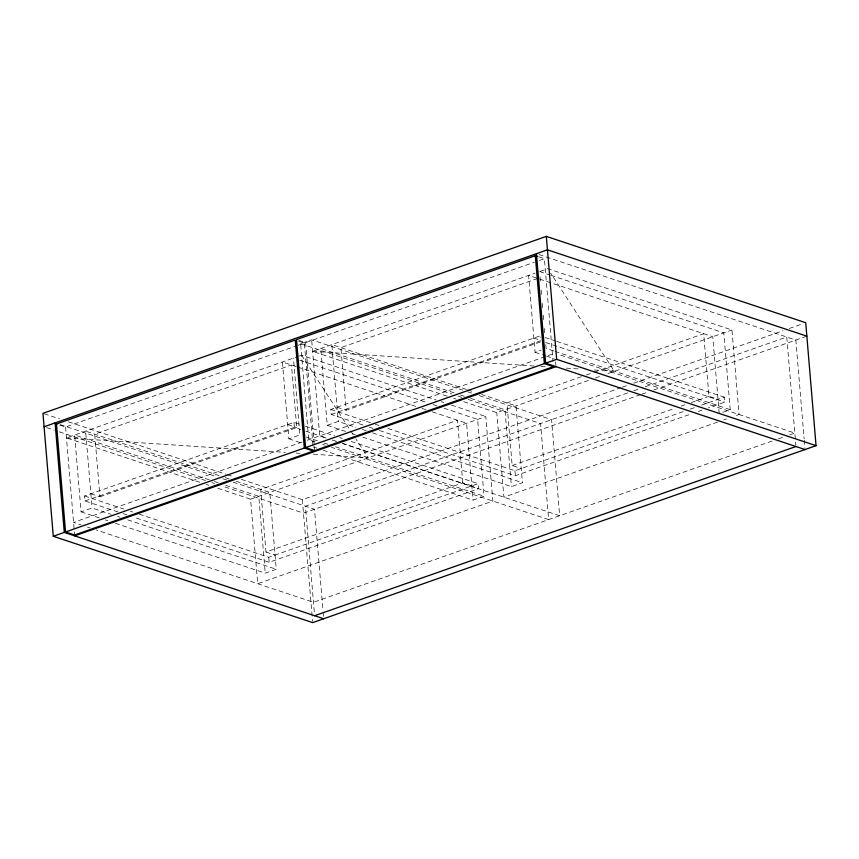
<?xml version="1.0" encoding="UTF-8"?>
<svg xmlns="http://www.w3.org/2000/svg" width="859" height="859" viewBox="0 0 859 859"><rect width="100%" height="100%" fill="white"/><g stroke="black" fill="none" stroke-linecap="round" stroke-linejoin="round"><path stroke-width="0.64" stroke-dasharray="4.29 3.22" d="M315.06 441.859L308.703 439.744L300.639 343.697L311.645 339.82L462.722 390.104M59.883 425.13L65.552 427.02L296.763 345.748M298.03 345.307L304.344 343.085L312.966 445.714M298.792 340.379L305.611 342.644L534.287 262.263M539.345 260.481L544.391 258.709L553.013 361.338M199.803 482.275L66.433 437.886L297.815 356.549M299.082 356.109L301.606 355.218L436.243 400.036M447.249 396.16L312.622 351.352L535.146 273.13M540.204 271.347L547.795 268.684L731.965 329.985L739.062 414.51L734.005 416.293M537.68 278.456L340.883 347.627L346.145 410.248L542.942 341.077M118.037 511.964L85.009 500.969L84.59 495.976L293.971 422.381L300.317 424.496M362.949 425.001L331.198 414.435L330.779 409.442L540.15 335.848M85.009 500.969L294.39 427.374L300.736 429.489M331.198 414.435L540.569 340.84L540.257 337.093M99.966 496.792L296.752 427.61L291.491 364.989L94.705 434.16L99.966 496.792L90.882 493.764M209.252 479.816L74.615 435.008L81.068 511.857L92.074 507.98L111.133 514.326M296.387 366.61L282.418 361.961L288.871 438.809L299.877 434.944L293.424 358.096M454.164 392.864L320.794 348.475L327.247 425.312L338.263 421.447L356.045 427.363M719.219 413.576L712.766 336.728L528.596 275.428L535.05 352.276L541.17 350.128M302.207 442.031L73.53 522.412L81.154 524.946M307.264 440.259L554.893 353.21M581.328 376.714L506.907 402.882L512.157 465.514L521.241 468.531M586.375 374.943L592.678 372.731M593.945 372.28L703.693 333.711L708.954 396.332L718.027 399.36M250.603 499.186L485.775 416.518L492.873 501.044L257.7 583.712L250.603 499.186L216.318 487.772M463.763 401.658L496.792 412.653L589.145 380.183M595.416 377.981L601.762 375.748M608.054 373.536L731.965 329.985M241.315 479.343L302.347 499.659L621.068 387.634M622.335 387.184L628.659 384.961M633.717 383.189L782.957 330.726M789.281 328.503L803.197 323.618M627.575 392.971L305.407 506.219L314.394 613.272M633.888 390.759L640.213 388.536M645.259 386.754L786.769 337.018L795.853 445.187M640.449 394.668L303.474 513.113L222.094 486.022M641.705 394.217L648.76 391.747M653.817 389.965L806.859 336.17M462.765 482.865L457.503 420.244L260.717 489.415L265.979 552.047L462.765 482.865L471.849 485.893M512.157 465.514L674.895 408.304M681.198 406.092L684.988 404.761M691.291 402.549L708.954 396.332M139.212 514.154L268.76 557.276L478.141 483.681L478.56 488.674L269.189 562.269L134.552 517.462M387.935 428.469L514.949 470.743L683.968 411.332M690.271 409.12L695.328 407.338M701.62 405.126L724.32 397.148L724.738 402.141L708.342 407.907M379.463 430.499L515.368 475.736L691.946 413.673M698.26 411.45L702.039 410.119M115.364 523.271L265.238 573.146L276.254 569.281L269.801 492.432L235.506 481.019M323.167 450.223L473.041 500.11L484.046 496.234L477.604 419.396L443.308 407.982M362.82 437.156L511.427 486.613L522.433 482.747L515.98 405.899L481.684 394.485M722.891 412.288L730.236 409.7L723.783 332.863L551.038 275.363M717.566 422.07L503.889 497.178L496.792 412.653M723.89 419.847L726.413 418.956M772.091 441.064L313.471 602.277L96.38 530.014M778.404 438.852L783.462 437.07M789.775 434.847L794.833 433.076L558.694 354.477M312.622 351.352L534.266 366.02M540.945 366.46L547.612 366.9M566.306 368.135L579.664 369.016M594.353 369.993L614.378 371.313L550.683 273.151M66.433 437.886L285.413 452.371M296.087 453.08L300.092 453.348M313.449 454.228L368.189 457.847L355.884 438.885M538.99 254.554L795.842 340.046L804.142 438.863M538.722 256.82L544.391 258.709M539.613 271.562L549.771 274.944M545.229 337.533L555.386 340.916M556.664 341.345L724.32 397.148M533.858 338.059L540.665 340.325M545.648 342.537L724.738 402.141M553.679 350.944L546.066 348.4L545.508 341.775M554.957 351.363L730.236 409.7M535.05 352.276L545.207 355.658M546.485 356.077L554.109 358.611M466.448 389.417L331.81 344.599L338.263 421.447M467.715 389.836L474.071 391.951M467.801 391.801L471.612 393.068M479.225 395.602L551.596 419.686L559.66 515.744L342.569 443.48M460.51 394.979L464.322 396.246M470.678 398.361L504.974 409.775L511.427 486.613M298.674 341.195L304.344 343.085M300.639 343.697L451.716 393.98M458.062 396.085L461.874 397.352M468.219 399.467L540.579 423.551L548.643 519.609L331.553 447.356M453.606 398.275L456.14 399.124M441.322 401.722L443.867 402.57M451.48 405.104L485.775 416.518M299.78 360.211L426.794 402.484M433.14 404.6L436.952 405.867M297.654 367.04L417.055 406.779M422.134 408.465L425.946 409.732M432.292 411.848L466.587 423.262L473.041 500.11M337.072 407.23L346.145 410.248M330.779 409.442L373.966 423.82M375.233 424.239L379.044 425.506M369.295 427.116L373.107 428.383M362.391 429.479L366.202 430.746M372.559 432.861L522.433 482.747M327.247 425.312L346.306 431.658M352.652 433.774L355.197 434.622M305.396 426.182L334.613 435.91M339.692 437.596L342.236 438.444M351.127 441.408L478.141 483.681M287.679 424.593L296.752 427.61M305.815 431.186L326.141 437.94M336.298 441.322L332.487 440.055L336.223 441.376M342.655 443.437L478.56 488.674M326.066 437.993L319.72 435.878L311.645 339.82M306.233 437.048L318.936 441.279M324.015 442.976L327.827 444.243M335.439 446.777L484.046 496.234M322.673 444.393L325.217 445.241M288.871 438.809L301.573 443.04M312.998 446.841L316.81 448.108M44.217 413.748L59.475 418.827M68.376 421.79L226.057 474.265M227.324 474.694L233.68 476.809M218.991 475.532L85.621 431.143L92.074 507.98M225.337 477.636L229.149 478.914M60.173 424.593L216.575 476.648M222.932 478.764L226.755 480.041M233.111 482.157L314.491 509.237L323.005 610.728M214.331 481.512L218.143 482.779M225.767 485.314L258.784 496.309L265.238 573.146M46.622 427.621L54.257 430.155M59.335 431.852L205.569 480.525M211.926 482.64L214.471 483.488M206.149 484.39L208.694 485.228M265.979 552.047L275.052 555.064M84.59 495.976L123.964 509.086M130.321 511.191L132.855 512.039M123.116 513.65L126.928 514.928M117.479 516.442L120.024 517.279M127.647 519.824L276.254 569.281M81.068 511.857L100.116 518.192M105.195 519.888L107.74 520.726M87.5 527.061L90.045 527.909M301.606 355.218L350.096 429.962M350.826 431.078L352.995 434.429M804.249 440.195L804.926 448.205M555.601 361.768L555.913 365.44M540.053 276.856L540.612 283.481M541.17 290.106L541.728 296.731M542.276 303.356L542.727 308.66M543.285 315.285L543.833 321.91M544.391 328.535L544.842 333.829M514.949 470.743L515.368 475.736M305.611 342.644L314.222 445.273M314.34 446.605L314.673 450.61M323.124 612.07L323.575 617.406M302.347 499.659L312.558 621.282M293.971 422.381L294.39 427.374M268.76 557.276L269.189 562.269M65.552 427.02L74.626 534.985"/><path stroke-width="1.29" d="M546.324 236.386L42.95 413.329L53.279 536.274L312.676 622.614L816.05 445.671L805.721 322.726L546.324 236.386L556.653 359.341L816.05 445.671M44.077 426.773L547.462 249.829L806.859 336.17M537.584 256.444L535.318 255.681L296.527 339.616L305.589 447.582L314.673 450.61L553.464 366.675L544.381 363.647L305.589 447.582M53.279 536.274L64.285 532.408L323.682 618.738M65.542 531.968L304.333 448.033L313.417 451.05L74.626 534.985L65.542 531.968L56.479 424.002L295.271 340.067L304.333 448.033M536.446 253.706L545.637 363.207L556.653 359.341M74.658 535.855L556.02 366.664M314.609 615.72L795.96 446.519M545.637 363.207L805.033 449.547M57.639 423.745L55.094 422.907L64.285 532.408M535.318 255.681L544.381 363.647"/></g></svg>
